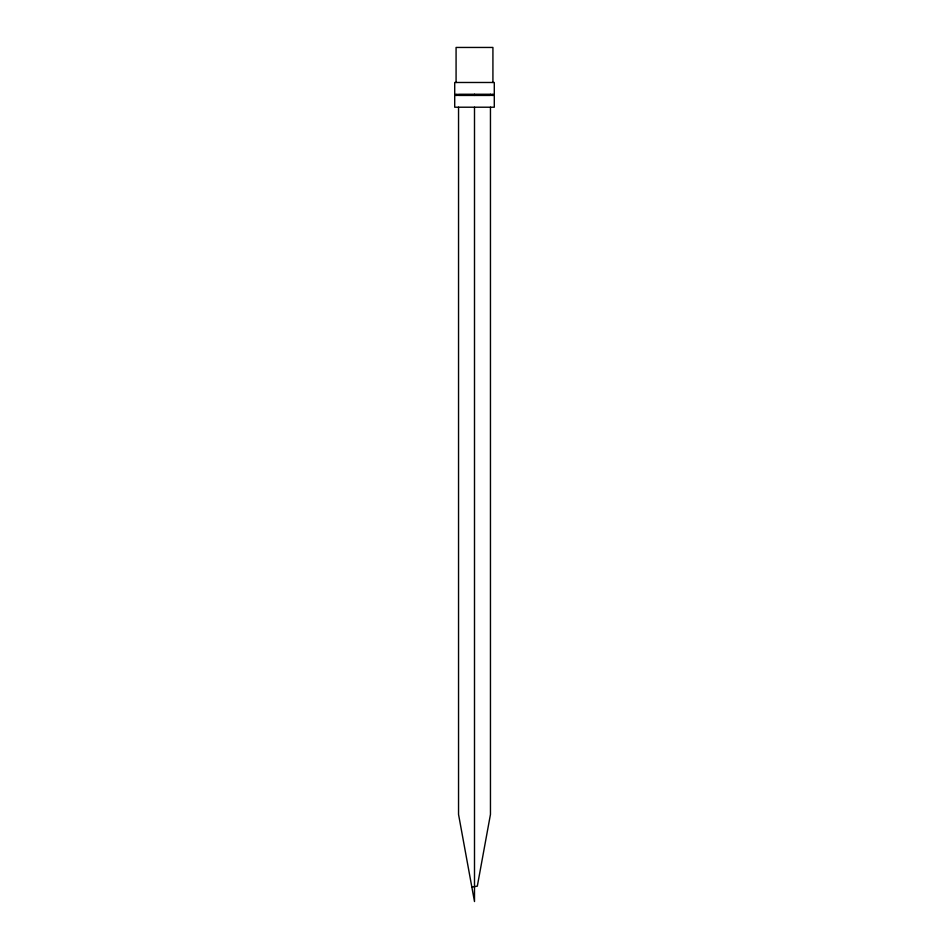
<?xml version="1.0" encoding="UTF-8"?>
<svg xmlns="http://www.w3.org/2000/svg" width="949" height="949" viewBox="0 0 949 949"><rect width="100%" height="100%" fill="white"/><g stroke="black" fill="none" stroke-linecap="round" stroke-linejoin="round"><path stroke-width="1.42" d="M471.855 887.09L477.323 886.141L490.455 814.42L490.455 107.213M457.371 94.259L454.713 94.259L454.713 82.48L494.287 82.48L494.287 94.259L491.629 94.259M457.371 95.434L454.713 95.434L454.713 107.213L494.287 107.213L494.287 95.434L491.629 95.434M492.922 82.48L492.922 47.45L456.078 47.45L456.078 82.48M474.5 94.259L474.5 95.434M474.5 107.213L474.5 901.55L458.545 814.42L458.545 107.213M490.455 94.259L458.545 94.259L458.545 95.434L490.455 95.434L490.455 94.259"/></g></svg>
